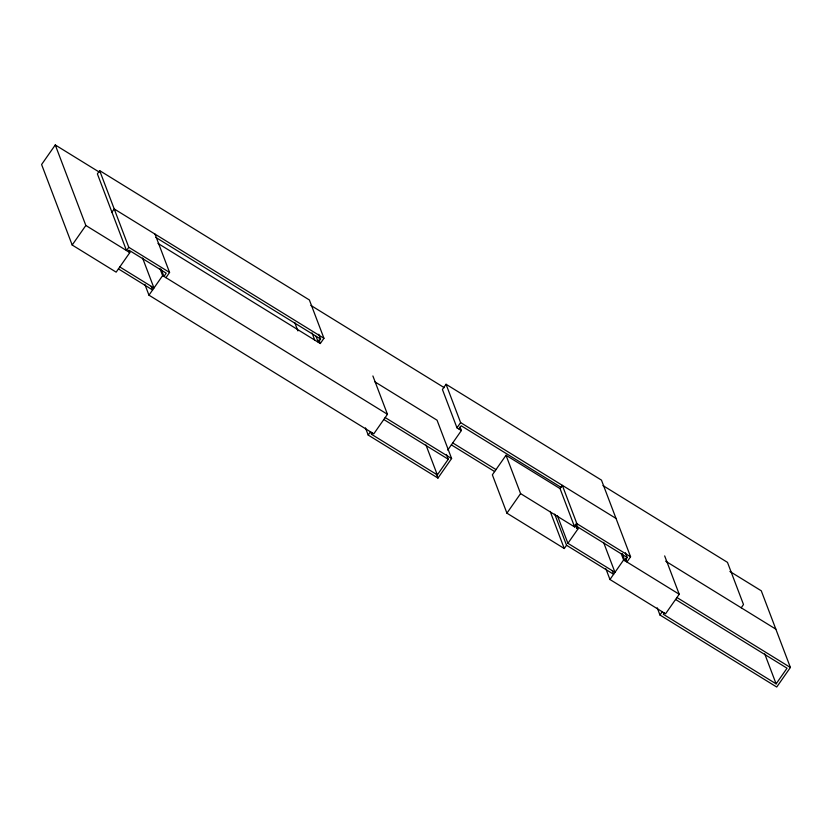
<?xml version="1.0" encoding="UTF-8"?>
<svg xmlns="http://www.w3.org/2000/svg" width="832" height="832" viewBox="0 0 832 832"><rect width="100%" height="100%" fill="white"/><g stroke="black" fill="none" stroke-linecap="round" stroke-linejoin="round"><path stroke-width="1.25" d="M99.247 172.089L55.266 144.966L41.6 164.518L72.186 245.024L116.158 272.147L129.823 252.595L128.908 250.203M99.663 170.622L97.386 173.878L126.495 250.546L128.773 247.291L99.663 170.622L309.379 299.967L323.95 338.302L320.299 343.522L157.997 243.422M72.186 245.024L85.842 225.472L55.266 144.966M111.935 212.212L114.223 208.957L323.95 338.302M128.492 251.774L129.407 250.474L166.223 273.187L163.946 276.442L161.221 269.256M372.892 375.96L387.452 414.294L373.786 433.846L148.959 295.173L162.625 275.621L159.89 268.434M165.942 277.67L169.582 272.459L155.022 234.125M318.77 334.235L320.59 339.03L318.313 342.295L316.035 336.305M374.972 381.898L437.05 420.191L451.61 458.526L437.954 478.078L368.191 435.053L370.469 431.798M446.441 454.459L448.261 459.254L437.33 474.895L371.55 434.325L372.466 433.025M625.57 558.407L626.933 562.006L630.583 556.785L601.463 480.116L446.056 384.27L442.416 389.48L456.976 427.814L461.386 430.529L447.72 450.081M456.976 427.814L460.616 422.604L446.056 384.27M458.973 429.042L461.25 425.786L560.966 487.292M560.05 488.592L562.328 485.337L576.888 523.671L574.61 526.937L560.05 488.592L506.012 455.27L492.357 474.822L506.917 513.157L564.273 548.527L566.55 545.272L554.715 514.124M506.917 513.157L520.582 493.605L506.012 455.27M603.585 542.381L614.962 572.333L567.913 543.317L577.938 528.975L576.607 528.164L577.522 526.854L576.15 523.266M664.664 555.911L679.224 594.246L665.558 613.798L609.96 579.509L623.615 559.957L621.338 553.966M625.404 552.718L627.224 557.513L624.946 560.768L622.211 553.582M729.903 571.459L761.28 590.803L790.4 667.482L776.734 687.034L659.963 615.014L662.241 611.749M664.238 612.986L663.322 614.286L776.11 683.852L787.041 668.21L675.584 599.466M741.218 607.797L743.496 604.531L727.48 562.37L602.961 485.566M310.856 305.406L444.267 387.681M460.616 422.604L616.034 518.45M155.865 237.442L320.59 339.03M665.673 561.194L775.84 629.148M452.733 442.915L495.997 469.602M451.36 444.87L494.634 471.557M128.773 247.291L169.582 272.459M576.888 523.671L630.583 556.785M577.522 526.854L627.224 557.513M85.842 225.472L129.823 252.595M520.582 493.605L574.61 526.937M162.625 275.621L387.452 414.294M623.615 559.957L679.224 594.246M385.174 417.55L451.61 458.526M676.946 597.511L790.4 667.482M383.812 419.505L448.261 459.254M119.798 266.937L153.972 288.007L142.594 258.055M118.435 268.892L152.599 289.962L151.237 286.364M566.55 545.272L613.6 574.288L612.238 570.7M764.733 653.9L776.11 683.852M657.238 607.828L659.963 615.014M605.862 568.724L609.96 579.509M577.023 526.583L577.938 528.975M575.245 524.566L576.607 528.164M557.45 515.767L567.913 543.317M550.17 511.389L564.273 548.527M460.023 426.941L461.386 430.529M425.953 444.943L437.33 474.895M436.134 473.294L437.954 478.078M370.646 431.933L371.55 434.325M365.466 427.866L368.191 435.053M318.937 339.924L320.299 343.522M312.021 332.904L314.746 340.09M294.715 322.525L297.908 330.907M144.862 284.388L148.959 295.173"/></g></svg>
